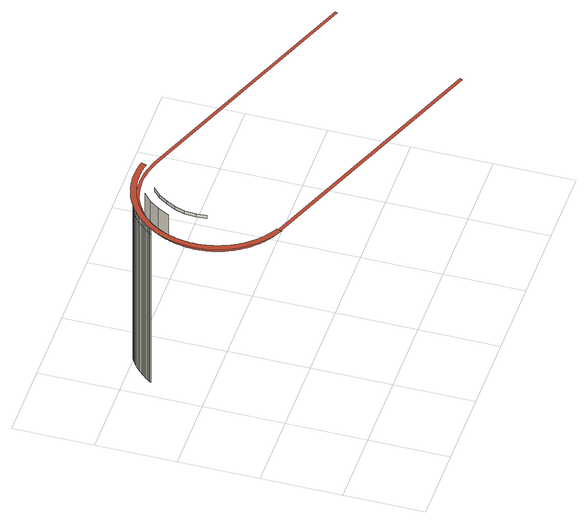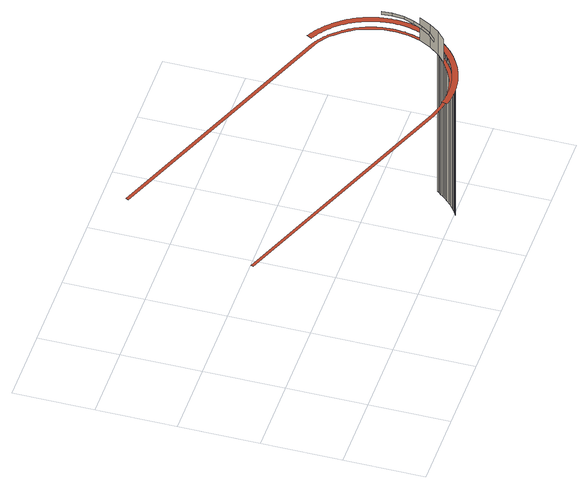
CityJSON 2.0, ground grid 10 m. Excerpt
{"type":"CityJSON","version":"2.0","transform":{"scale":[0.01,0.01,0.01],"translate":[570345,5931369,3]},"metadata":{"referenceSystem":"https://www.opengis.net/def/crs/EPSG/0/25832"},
"CityObjects":{
"building1":{"type":"Building","attributes":{"Grundfläche 2D":"911.904325","Grundhöhe NN":"3.570"},"geometry":[{"type":"MultiSurface","lod":"3","boundaries":[[[0,1,2,3]],[[4,5,1,0]],[[6,7,8,9,10,11,12]],[[13,14,15,16]],[[17,18,19,7,6,20]],[[21,22,5,4]],[[23,24,25,26]],[[24,23,27,28]],[[24,29,30,25]],[[29,24,28,31]],[[32,33,18,17,34]],[[29,35,36,30]],[[35,29,31,37]],[[35,38,39,36]],[[38,35,37,40]],[[41,33,32,42]],[[38,43,44,39]],[[43,38,40,45]],[[46,41,42,47]],[[43,48,49,44]],[[48,43,45,50]],[[46,47,51,52]],[[48,53,54,49]],[[55,56,22,21]],[[53,48,50,57]],[[58,52,51,59]],[[59,60,61,58]],[[62,54,53,63,64,65,66,67]],[[65,64,63,53,57,68,69,70]],[[71,72,14,13]],[[73,74,75,76,77,78,79,80,81,82,83,84,85,86,87,88,89,90,91,92,93,94,95,96,97,98,99,100,101,102,103,104,105,106,107,108,109,110,111,112,113,114,115,116,117,118,119,120,121,122,123,124,125,126,127,128,129,130,131,132,133,134,135,136,137,138,139,140,141,142,143,144,145,146,147,148,149,150,151,152,70,69,68,57,50,45,40,37,31,28,27,153,154,155,156,157,158,159,160,161,162,163,164,165,166,167,168,169,170,171,172,173,174,175,176,177,178,179,180,181,182,183,184,185,186,187,188,189,190,191,192,193,194,195,196,197,198,199,200,201,202,203,204,205,206,207,208,209,210,211,212,213,214,215,216,217,218,219,220,221,222,223,224,225,226,227,228,229,230,231,232,233,234,235,236,237,238,239,240,241,242,243,244,245,246,247,248,249,250,251,252,253,254,255,256,257,258,259,260,261,262,263,264,265,266,267,268,269,270,271,272,273,274,275,276,277,278,279,280,281,282,283,284,285,286,287,288,289,290,291,292,293,294,295,296,297,298,299,300,301,302,303,304,305,306,307,308,309,310,311,312,313,314,315,316,317,318,319,320,321,322,323,324,325,326,327,328,329,330,331,332,333,334,335,336,337,338,339,340,341,342,343,344,345,346,347,348,349,9,8,7,19,18,33,41,46,52,58,61,350,351,352,353,354,355,356,357,358,359,360,361,362,363,364,365,366,367,368,369,370,371,372,373,374,375,376,377,378,379,380,381,382,383,384,385,386,387,388,389,390,391,392,393,394,395,396,397,398,399,400]],[[65,401,402,66]],[[401,65,70,152]],[[403,350,61,60,404]],[[401,405,406,402]],[[351,350,403,407]],[[405,401,152,151]],[[405,408,409,406]],[[408,405,151,150]],[[352,351,407,410]],[[411,412,409,408,413,414,415,416,417,418]],[[353,352,410,419]],[[416,415,414,413,408,150,149,148,147,146]],[[420,421,56,55]],[[354,353,419,422]],[[416,423,424,417]],[[423,416,146,145]],[[423,425,426,424]],[[425,423,145,144]],[[355,354,422,427]],[[425,428,429,426]],[[428,425,144,143]],[[430,431,432,433,434,435,436,15,14,72,437,438,439,440,441,442,443,444,445,446,447,448,449,450,451,452,453,454,455,456,457,458,459,460,461,462,463,464,465,466,467,468,469,470,471,472,473,474,475,476,477,478,479,480,481,482,483,484,485,486,487,488,489,490,491,492,493,494,495,496,497,498,499,427,422,419,410,407,403,404,60,59,51,47,42,32,34,17,20,6,12,11,10,500,501,502,503,504,505,506,507,508,509,510,511,512,513,514,515,516,517,518,519,520,521,522,523,524,525,526,527,528,529,530,531,532,533,534,535,536,537,538,539,540,541,542,543,544,545,546,547,548,549,550,551,552,553,554,555,556,557,558,559,560,561,562,563,564,565,566,567,568,569,570,571,572,573,574,575,576,577,578,579,580,581,582,583,584,585,586,587]],[[427,499,356,355]],[[588,437,72,71]],[[357,356,499,498]],[[589,590,429,428,591,592,593,594,595,596]],[[594,593,592,591,428,143,142,141,140,139]],[[358,357,498,497]],[[594,597,598,595]],[[599,600,421,420]],[[597,594,139,138]],[[495,359,358,497,496]],[[597,601,602,598]],[[601,597,138,137]],[[601,603,604,602]],[[603,601,137,136]],[[360,359,495,494]],[[604,603,605,606,607,608]],[[606,605,603,136,135,134]],[[361,360,494,493]],[[606,609,610,607]],[[609,606,134,133]],[[609,611,612,610]],[[362,361,493,492]],[[611,609,133,132]],[[611,613,614,612]],[[613,611,132,131]],[[492,491,363,362]],[[613,615,616,614]],[[615,613,131,130]],[[615,617,618,616]],[[617,615,130,129]],[[364,363,491,490]],[[129,128,619,617]],[[617,619,620,618]]],"semantics":{"surfaces":[{"type":"WallSurface"},{"type":"RoofSurface"}],"values":[0,0,0,0,0,0,0,0,0,0,0,0,0,0,0,0,0,0,0,0,0,0,0,0,0,0,0,0,0,0,1,0,0,0,0,0,0,0,0,0,0,0,0,0,0,0,0,0,0,0,0,0,1,0,0,0,0,0,0,0,0,0,0,0,0,0,0,0,0,0,0,0,0,0,0,0,0,0,0,0,0,0,0,0,0,0]}}]}
},
"vertices":[
[301,2164,2751],[301,2164,2705],[313,2043,2705],[313,2043,2751],[315,2313,2751],[315,2313,2705],[248,2586,2352],[248,2586,2440],[239,2568,2440],[230,2550,2440],[229,2549,2352],[230,2550,2352],[239,2568,2352],[314,2629,2705],[314,2629,2352],[239,2488,2352],[239,2488,2705],[268,2622,2352],[268,2622,2440],[258,2604,2440],[258,2604,2352],[358,2443,2751],[358,2443,2705],[233,2695,2352],[245,2714,2352],[245,2714,57],[233,2695,57],[233,2695,2440],[245,2714,2440],[246,2714,2352],[246,2714,57],[246,2714,2440],[282,2645,2352],[279,2640,2440],[279,2640,2352],[258,2732,2352],[258,2732,57],[258,2732,2440],[259,2733,2352],[259,2733,57],[259,2733,2440],[290,2658,2440],[290,2658,2352],[272,2751,2352],[272,2751,57],[272,2751,2440],[302,2675,2440],[302,2675,2352],[286,2769,2352],[286,2769,57],[286,2769,2440],[314,2693,2352],[314,2693,2440],[300,2787,2352],[300,2787,57],[416,2557,2751],[416,2557,2705],[300,2787,2440],[327,2710,2440],[327,2710,2352],[340,2727,2352],[340,2727,2440],[301,2787,57],[301,2787,2352],[315,2804,2352],[316,2805,2352],[316,2805,57],[315,2804,57],[301,2787,2440],[315,2804,2440],[316,2805,2440],[407,2754,2705],[407,2754,2352],[1256,3141,2440],[1255,3141,2440],[1235,3144,2440],[1234,3144,2440],[1213,3147,2440],[1192,3150,2440],[1191,3150,2440],[1170,3152,2440],[1169,3152,2440],[1148,3154,2440],[1126,3155,2440],[1104,3155,2440],[1103,3155,2440],[1082,3156,2440],[1081,3156,2440],[1059,3155,2440],[1037,3155,2440],[1036,3155,2440],[1014,3154,2440],[992,3152,2440],[991,3152,2440],[969,3150,2440],[968,3149,2440],[946,3147,2440],[945,3147,2440],[923,3143,2440],[922,3143,2440],[900,3139,2440],[899,3139,2440],[877,3135,2440],[876,3135,2440],[854,3130,2440],[831,3125,2440],[831,3124,2440],[809,3118,2440],[808,3118,2440],[786,3112,2440],[785,3112,2440],[764,3105,2440],[763,3104,2440],[741,3097,2440],[740,3097,2440],[719,3089,2440],[718,3088,2440],[697,3080,2440],[696,3080,2440],[675,3071,2440],[674,3070,2440],[653,3061,2440],[652,3060,2440],[632,3050,2440],[631,3050,2440],[610,3039,2440],[589,3028,2440],[569,3016,2440],[568,3016,2440],[548,3004,2440],[547,3003,2440],[528,2991,2440],[527,2991,2440],[508,2978,2440],[507,2977,2440],[489,2964,2440],[488,2963,2440],[470,2950,2440],[469,2949,2440],[451,2935,2440],[450,2935,2440],[432,2920,2440],[415,2905,2440],[414,2904,2440],[397,2889,2440],[396,2888,2440],[380,2873,2440],[379,2872,2440],[363,2856,2440],[362,2856,2440],[347,2840,2440],[346,2839,2440],[331,2822,2440],[221,2676,2440],[210,2657,2440],[199,2638,2440],[198,2638,2440],[188,2619,2440],[188,2618,2440],[178,2599,2440],[169,2580,2440],[168,2579,2440],[159,2560,2440],[159,2559,2440],[151,2540,2440],[143,2521,2440],[143,2520,2440],[135,2501,2440],[135,2500,2440],[128,2481,2440],[121,2461,2440],[115,2441,2440],[109,2421,2440],[108,2420,2440],[103,2400,2440],[103,2399,2440],[98,2379,2440],[93,2358,2440],[93,2357,2440],[89,2337,2440],[89,2336,2440],[85,2315,2440],[84,2314,2440],[81,2293,2440],[81,2292,2440],[78,2271,2440],[78,2270,2440],[76,2249,2440],[76,2248,2440],[74,2226,2440],[73,2225,2440],[72,2203,2440],[71,2181,2440],[71,2180,2440],[70,2158,2440],[70,2133,2440],[71,2111,2440],[71,2110,2440],[72,2088,2440],[72,2087,2440],[73,2064,2440],[74,2063,2440],[76,2041,2440],[76,2040,2440],[78,2018,2440],[78,2017,2440],[82,1994,2440],[85,1971,2440],[85,1970,2440],[90,1948,2440],[90,1947,2440],[95,1925,2440],[95,1924,2440],[100,1901,2440],[106,1879,2440],[106,1878,2440],[113,1856,2440],[113,1855,2440],[120,1833,2440],[120,1832,2440],[127,1810,2440],[128,1809,2440],[135,1788,2440],[136,1787,2440],[144,1765,2440],[154,1743,2440],[163,1722,2440],[164,1721,2440],[173,1700,2440],[174,1699,2440],[184,1679,2440],[185,1678,2440],[195,1658,2440],[196,1657,2440],[207,1637,2440],[208,1636,2440],[219,1617,2440],[220,1616,2440],[232,1596,2440],[245,1577,2440],[245,1576,2440],[258,1557,2440],[259,1557,2440],[272,1538,2440],[273,1538,2440],[287,1520,2440],[287,1519,2440],[301,1502,2440],[302,1501,2440],[317,1484,2440],[317,1483,2440],[332,1466,2440],[348,1450,2440],[348,1449,2440],[364,1433,2440],[364,1432,2440],[380,1417,2440],[381,1416,2440],[396,1401,2440],[397,1401,2440],[413,1386,2440],[414,1386,2440],[431,1371,2440],[448,1357,2440],[465,1343,2440],[466,1343,2440],[483,1330,2440],[484,1329,2440],[501,1317,2440],[502,1317,2440],[519,1305,2440],[520,1304,2440],[537,1293,2440],[538,1292,2440],[556,1281,2440],[574,1270,2440],[575,1270,2440],[593,1260,2440],[611,1250,2440],[612,1250,2440],[630,1240,2440],[659,1302,2440],[643,1310,2440],[626,1320,2440],[608,1329,2440],[591,1340,2440],[574,1350,2440],[557,1361,2440],[540,1373,2440],[523,1385,2440],[507,1397,2440],[491,1410,2440],[474,1424,2440],[458,1437,2440],[443,1451,2440],[427,1466,2440],[412,1481,2440],[397,1496,2440],[382,1512,2440],[368,1528,2440],[354,1545,2440],[340,1562,2440],[327,1579,2440],[314,1597,2440],[302,1615,2440],[289,1633,2440],[278,1652,2440],[266,1671,2440],[255,1691,2440],[245,1710,2440],[235,1730,2440],[225,1750,2440],[216,1771,2440],[207,1791,2440],[199,1812,2440],[192,1833,2440],[185,1854,2440],[178,1875,2440],[172,1896,2440],[166,1918,2440],[161,1939,2440],[157,1961,2440],[153,1983,2440],[149,2004,2440],[146,2026,2440],[144,2048,2440],[142,2070,2440],[140,2091,2440],[139,2113,2440],[139,2135,2440],[139,2156,2440],[139,2178,2440],[140,2199,2440],[142,2220,2440],[143,2241,2440],[146,2262,2440],[148,2282,2440],[152,2303,2440],[155,2323,2440],[159,2343,2440],[164,2363,2440],[169,2382,2440],[174,2402,2440],[180,2421,2440],[186,2439,2440],[192,2458,2440],[199,2476,2440],[206,2495,2440],[213,2513,2440],[221,2532,2440],[353,2743,2440],[367,2760,2440],[381,2776,2440],[396,2792,2440],[411,2808,2440],[427,2823,2440],[443,2838,2440],[459,2853,2440],[476,2867,2440],[493,2881,2440],[510,2895,2440],[528,2908,2440],[546,2921,2440],[565,2933,2440],[583,2946,2440],[603,2957,2440],[622,2968,2440],[641,2979,2440],[661,2989,2440],[681,2999,2440],[702,3008,2440],[722,3017,2440],[743,3025,2440],[763,3032,2440],[784,3040,2440],[805,3046,2440],[827,3053,2440],[848,3058,2440],[869,3063,2440],[890,3068,2440],[912,3072,2440],[933,3076,2440],[954,3079,2440],[976,3082,2440],[997,3084,2440],[1018,3086,2440],[1039,3087,2440],[1060,3087,2440],[1081,3088,2440],[1102,3087,2440],[1123,3087,2440],[1143,3086,2440],[1164,3084,2440],[1184,3082,2440],[1204,3080,2440],[1224,3077,2440],[1243,3074,2440],[1263,3070,2440],[1279,3067,2440],[1296,3133,2440],[1276,3137,2440],[331,2822,2352],[331,2822,57],[354,2745,2352],[353,2743,2352],[346,2839,2352],[346,2839,57],[367,2760,2352],[347,2840,2352],[347,2840,57],[381,2776,2352],[363,2856,57],[362,2856,57],[362,2856,2352],[363,2856,2352],[379,2872,2352],[380,2873,2352],[380,2873,57],[379,2872,57],[396,2792,2352],[492,2670,2751],[492,2670,2705],[411,2808,2352],[396,2888,2352],[396,2888,57],[397,2889,2352],[397,2889,57],[427,2823,2352],[414,2904,2352],[414,2904,57],[372,1580,2352],[282,1720,2352],[239,1828,2352],[222,1870,2352],[185,2006,2352],[178,2176,2352],[193,2334,2352],[522,2854,2352],[664,2948,2352],[758,2992,2352],[794,3009,2352],[948,3047,2352],[1112,3058,2352],[1219,3044,2352],[1264,3038,2352],[1436,2988,2352],[4531,1743,2352],[4543,1779,2352],[1441,3022,2352],[1279,3067,2352],[1263,3070,2352],[1261,3070,2352],[1243,3074,2352],[1224,3077,2352],[1204,3080,2352],[1184,3082,2352],[1164,3084,2352],[1163,3084,2352],[1143,3086,2352],[1123,3087,2352],[1103,3087,2352],[1102,3087,2352],[1081,3088,2352],[1060,3087,2352],[1039,3087,2352],[1018,3086,2352],[997,3084,2352],[996,3084,2352],[976,3082,2352],[954,3079,2352],[933,3076,2352],[912,3072,2352],[891,3068,2352],[890,3068,2352],[869,3063,2352],[848,3058,2352],[827,3053,2352],[826,3052,2352],[805,3046,2352],[785,3040,2352],[784,3040,2352],[763,3032,2352],[743,3025,2352],[722,3017,2352],[702,3008,2352],[681,2999,2352],[661,2989,2352],[641,2979,2352],[622,2968,2352],[603,2957,2352],[583,2946,2352],[565,2933,2352],[546,2921,2352],[528,2908,2352],[510,2895,2352],[496,2884,2352],[493,2881,2352],[476,2867,2352],[459,2853,2352],[443,2838,2352],[221,2532,2352],[213,2513,2352],[206,2495,2352],[199,2476,2352],[192,2458,2352],[186,2440,2352],[186,2439,2352],[180,2421,2352],[174,2402,2352],[169,2382,2352],[164,2363,2352],[159,2343,2352],[159,2342,2352],[155,2323,2352],[152,2303,2352],[149,2283,2352],[148,2282,2352],[146,2262,2352],[143,2241,2352],[142,2220,2352],[140,2199,2352],[139,2178,2352],[139,2156,2352],[139,2135,2352],[139,2127,2352],[139,2113,2352],[140,2091,2352],[142,2070,2352],[142,2068,2352],[144,2048,2352],[146,2026,2352],[149,2004,2352],[149,2002,2352],[153,1983,2352],[156,1962,2352],[157,1961,2352],[161,1939,2352],[166,1918,2352],[172,1896,2352],[178,1875,2352],[184,1856,2352],[185,1854,2352],[192,1833,2352],[199,1812,2352],[207,1791,2352],[216,1771,2352],[225,1750,2352],[226,1749,2352],[235,1730,2352],[245,1710,2352],[255,1691,2352],[266,1671,2352],[278,1652,2352],[289,1633,2352],[302,1615,2352],[314,1597,2352],[327,1579,2352],[338,1566,2352],[340,1562,2352],[354,1545,2352],[368,1528,2352],[382,1512,2352],[397,1496,2352],[412,1481,2352],[413,1480,2352],[427,1466,2352],[443,1451,2352],[458,1437,2352],[474,1424,2352],[491,1410,2352],[507,1397,2352],[523,1385,2352],[540,1373,2352],[557,1361,2352],[574,1350,2352],[588,1342,2352],[591,1340,2352],[607,1330,2352],[608,1329,2352],[626,1320,2352],[641,1312,2352],[643,1310,2352],[659,1302,2352],[3842,27,2352],[3857,63,2352],[615,1368,2352],[474,1464,2352],[439,1504,2352],[522,2854,2705],[432,2920,57],[415,2905,57],[415,2905,2352],[432,2920,2352],[450,2935,2352],[451,2935,2352],[451,2935,57],[450,2935,57],[469,2949,2352],[469,2949,57],[592,2761,2751],[592,2761,2705],[470,2950,2352],[470,2950,57],[488,2963,2352],[488,2963,57],[489,2964,2352],[507,2977,2352],[507,2977,57],[489,2964,57],[508,2978,2352],[508,2978,57],[527,2991,2352],[527,2991,57],[528,2991,2352],[528,2991,57],[547,3003,2352],[547,3003,57],[548,3004,2352],[548,3004,57],[568,3016,2352],[568,3016,57]
]}
